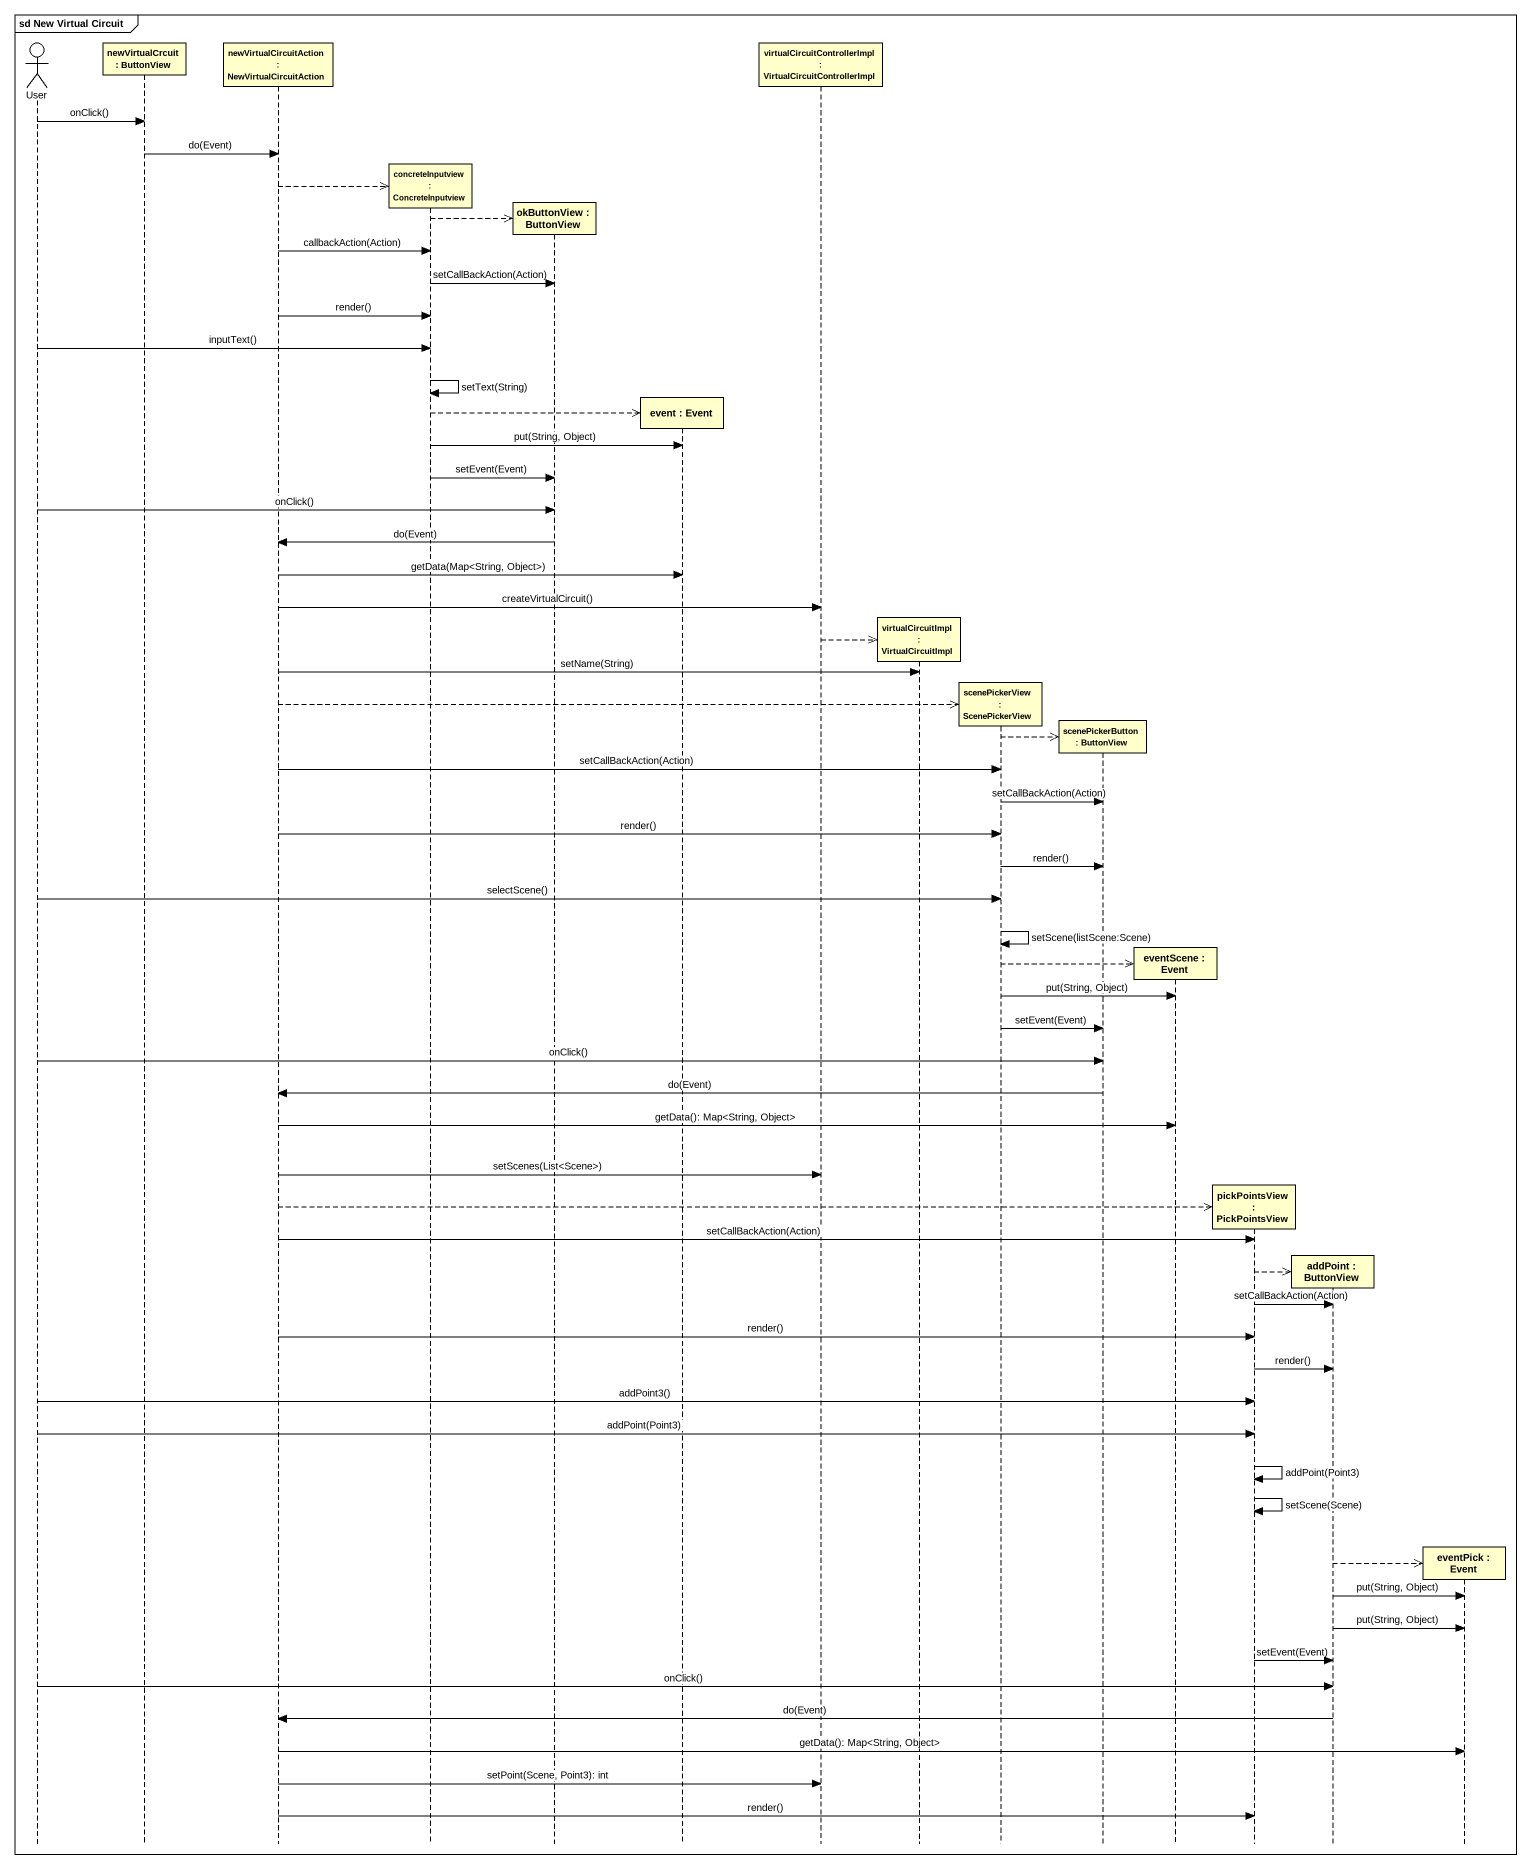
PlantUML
@startuml
mainframe sd New Virtual Circuit
hide footbox
actor User
participant "newVirtualCrcuit : ButtonView" as newVirtualCrcuit
participant "newVirtualCircuitAction : NewVirtualCircuitAction" as newVirtualCircuitAction
participant "concreteInputview : ConcreteInputview" as concreteInputview
participant "okButtonView : ButtonView" as okButtonView
participant "event : Event" as event
participant "virtualCircuitControllerImpl : VirtualCircuitControllerImpl" as virtualCircuitControllerImpl
participant "virtualCircuitImpl : VirtualCircuitImpl" as virtualCircuitImpl
participant "scenePickerView : ScenePickerView" as scenePickerView
participant "scenePickerButton : ButtonView" as scenePickerButton
participant "eventScene : Event" as eventScene
participant "pickPointsView : PickPointsView" as pickPointsView
participant "addPoint : ButtonView" as addPoint
participant "eventPick : Event" as eventPick

User -> newVirtualCrcuit : onClick()
newVirtualCrcuit -> newVirtualCircuitAction : do(Event)
newVirtualCircuitAction -->> concreteInputview **
concreteInputview -->> okButtonView **
newVirtualCircuitAction -> concreteInputview : callbackAction(Action)
concreteInputview -> okButtonView : setCallBackAction(Action)
newVirtualCircuitAction -> concreteInputview : render()
User -> concreteInputview : inputText()
concreteInputview -> concreteInputview : setText(String)
concreteInputview -->> event **
concreteInputview -> event : put(String, Object)
concreteInputview -> okButtonView : setEvent(Event)
User -> okButtonView : onClick()
okButtonView -> newVirtualCircuitAction : do(Event)
newVirtualCircuitAction -> event : getData(Map<String, Object>)
newVirtualCircuitAction -> virtualCircuitControllerImpl : createVirtualCircuit()
virtualCircuitControllerImpl -->> virtualCircuitImpl **
newVirtualCircuitAction -> virtualCircuitImpl : setName(String)
newVirtualCircuitAction -->> scenePickerView **
scenePickerView -->> scenePickerButton **
newVirtualCircuitAction -> scenePickerView : setCallBackAction(Action)
scenePickerView -> scenePickerButton : setCallBackAction(Action)
newVirtualCircuitAction -> scenePickerView : render()
scenePickerView -> scenePickerButton : render()
User -> scenePickerView : selectScene()
scenePickerView -> scenePickerView : setScene(listScene:Scene)
scenePickerView -->> eventScene **
scenePickerView -> eventScene : put(String, Object)
scenePickerView -> scenePickerButton : setEvent(Event)
User -> scenePickerButton : onClick()
scenePickerButton -> newVirtualCircuitAction : do(Event)
newVirtualCircuitAction -> eventScene : getData(): Map<String, Object>
newVirtualCircuitAction -> virtualCircuitControllerImpl : setScenes(List<Scene>)
newVirtualCircuitAction -->> pickPointsView **
newVirtualCircuitAction -> pickPointsView : setCallBackAction(Action)
pickPointsView -->> addPoint **
pickPointsView -> addPoint : setCallBackAction(Action)
newVirtualCircuitAction -> pickPointsView : render()
pickPointsView -> addPoint : render()
User -> pickPointsView : addPoint3()
User -> pickPointsView : addPoint(Point3)
pickPointsView -> pickPointsView : addPoint(Point3)
pickPointsView -> pickPointsView : setScene(Scene)
addPoint -->> eventPick **
addPoint -> eventPick : put(String, Object)
addPoint -> eventPick : put(String, Object)
pickPointsView -> addPoint : setEvent(Event)
User -> addPoint : onClick()
addPoint -> newVirtualCircuitAction : do(Event)
newVirtualCircuitAction -> eventPick : getData(): Map<String, Object>
newVirtualCircuitAction -> virtualCircuitControllerImpl : setPoint(Scene, Point3): int
newVirtualCircuitAction -> pickPointsView : render()
@enduml
